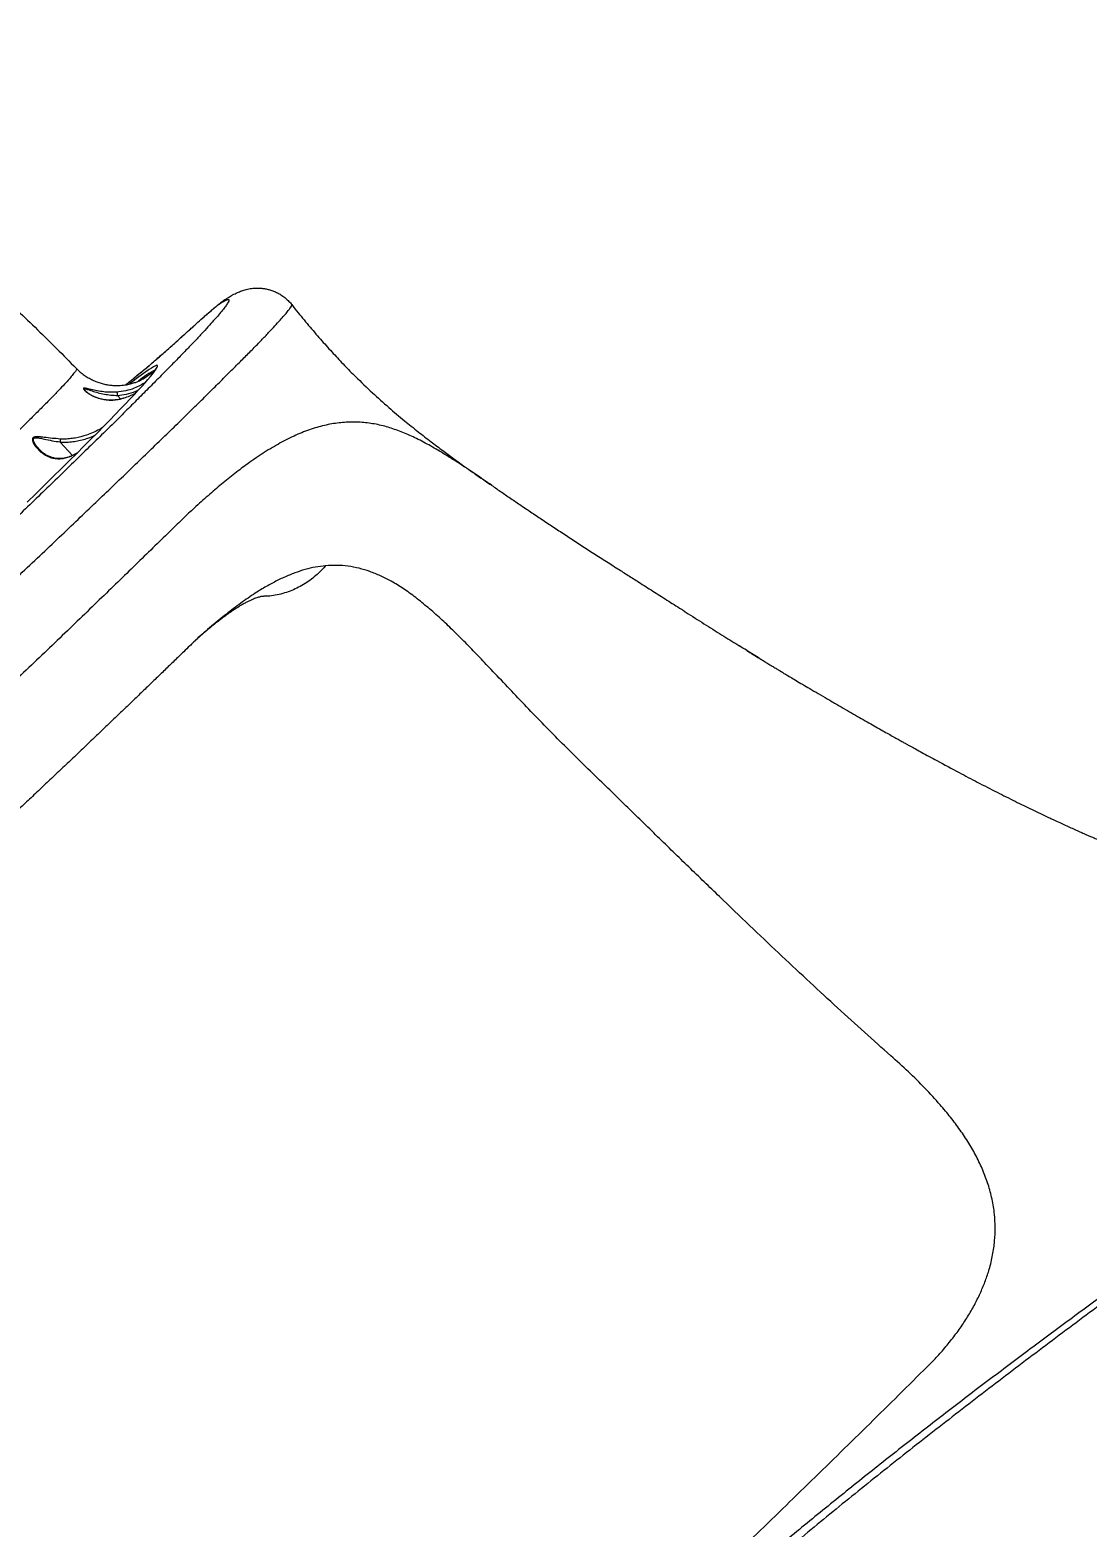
# Model space of a CAD drawing. Header units: millimetres. Extents: x -8422 to 28150, y -6982 to 5510.
# Drawn here: x 5104 to 5842, y 1010 to 2056 of the extents above; entities that cross this region are included whole.
import ezdxf

# ---------------------------------------------------------------- set-up
doc = ezdxf.new("R2010")
doc.units = ezdxf.units.MM
doc.layers.add('DIKOM_ОБЪЕКТ', color=7, linetype='Continuous')
doc.layers.add('DIKOM_РАЗМЕР_ОБЪЕКТА', color=7, linetype='Continuous')
doc.styles.add('style1', font='arial.ttf', dxfattribs={"width": 0.8})
doc.dimstyles.new('1-50', dxfattribs={"dimtxt": 300, "dimasz": 200, "dimexe": 100, "dimexo": 0, "dimgap": 100, "dimtad": 1, "dimdec": 0, "dimtxsty": 'style1', "dimcen": 0, "dimclrd": 7, "dimclre": 7, "dimadec": 1, "dimazin": 2, "dimtfac": 1, "dimtdec": 0, "dimtmove": 1, "dimatfit": 3, "dimfxl": 0, "dimlwd": 25, "dimlwe": 18, "dimarcsym": 0})

# ---------------------------------------------------------------- blocks, each defined once
blk = doc.blocks.new('*D1')
at = {"layer": 'Defpoints', "color": 0, "transparency": 16777216}
for p in [(-5348.3, 1737), (6047.5, 1360.2), (6047.5, -3315.3)]:
    blk.add_point(p, dxfattribs=at)
at = {"layer": 'DIKOM_РАЗМЕР_ОБЪЕКТА', "color": 7, "lineweight": 18, "transparency": 16777216}
for p, q in [((-5348.3, 1737), (-5348.3, -3415.3)), ((6047.5, 1360.2), (6047.5, -3415.3))]:
    blk.add_line(p, q, dxfattribs=at)
at = {"layer": 'DIKOM_РАЗМЕР_ОБЪЕКТА', "color": 7, "lineweight": 25, "transparency": 16777216}
blk.add_line((-5148.3, -3315.3), (5847.5, -3315.3), dxfattribs=at)
at = {"layer": 'DIKOM_РАЗМЕР_ОБЪЕКТА', "color": 7, "transparency": 16777216}
for points in [[(-5148.3, -3282), (-5148.3, -3348.7), (-5348.3, -3315.3)], [(5847.5, -3282), (5847.5, -3348.7), (6047.5, -3315.3)]]:
    blk.add_solid(points, dxfattribs=at)
at = {"layer": 'DIKOM_РАЗМЕР_ОБЪЕКТА', "color": 0, "transparency": 16777216, "insert": (349.6, -3062.2), "char_height": 300, "attachment_point": 5, "style": 'style1'}
blk.add_mtext('11400', dxfattribs=at)

msp = doc.modelspace()

# ---------------------------------------------------------------- linework, layer by layer
at = {"layer": 'DIKOM_ОБЪЕКТ', "color": 7, "linetype": 'Continuous', "lineweight": 15}
for p, q in [((5214.6, 1846.6), (5214.9, 1846.8)), ((5180.1, 1811.3), (5183.2, 1813.6)), ((5180.8, 1816.9), (5182.4, 1818.3)), ((5164.6, 1801.1), (5166.8, 1798.7)), ((5166.6, 1798.5), (5169.2, 1799.4)), ((5124.6, 1768.5), (5133.3, 1759.2)), ((5132.6, 1758.8), (5136.6, 1760.9)), ((5426.2, 1738), (5426, 1738.2)), ((5223.7, 1634.2), (5223.8, 1634.3))]:
    msp.add_line(p, q, dxfattribs=at)
at = {"layer": 'DIKOM_ОБЪЕКТ', "color": 7, "linetype": 'Continuous', "lineweight": 15, "flags": 128}
for points in [[(5191.3, 1819), (5192, 1820.1), (5192.4, 1820.9), (5192.6, 1821.5), (5192.5, 1821.9), (5192.2, 1822.1), (5191.6, 1822), (5190.8, 1821.6), (5189.7, 1821.1), (5188.3, 1820.2), (5186.7, 1819.2), (5186.1, 1818.8)], [(5101.6, 1726.5), (5107.9, 1732.6), (5113.9, 1738.5), (5119.8, 1744.3), (5125.5, 1749.9), (5130.9, 1755.3), (5136.2, 1760.5), (5141.2, 1765.5), (5146.1, 1770.4), (5150.7, 1775), (5155.1, 1779.5), (5159.2, 1783.7), (5163.1, 1787.8), (5166.8, 1791.6), (5170.3, 1795.2), (5173.5, 1798.6), (5176.5, 1801.8), (5179.2, 1804.7), (5181.7, 1807.4), (5183.9, 1809.9), (5185.9, 1812.2), (5187.6, 1814.2), (5189.1, 1816), (5190.3, 1817.6), (5191.3, 1819), (5191.3, 1819)]]:
    msp.add_lwpolyline(points, dxfattribs=at)
at = {"layer": 'DIKOM_ОБЪЕКТ', "color": 7, "linetype": 'Continuous', "lineweight": 15}
for centre, radius, start, end in [((5332.3, 1610.5), 254.5, 125.0816, 128.7166), ((5223.3, 1757.9), 69, 117.5897, 129.5972)]:
    msp.add_arc(centre, radius, start, end, dxfattribs=at)
for points, knots in [([(4849.2, 2056.4), (4852.1, 2054.6), (4860.1, 2049.3), (4873.3, 2040.4), (4888.7, 2029.8), (4904, 2018.9), (4919.3, 2007.9), (4934.4, 1996.7), (4949.4, 1985.3), (4964.3, 1973.7), (4979.1, 1962), (4993.8, 1950), (5008.4, 1937.9), (5022.8, 1925.7), (5037.2, 1913.2), (5051.4, 1900.6), (5065.5, 1887.9), (5079.5, 1875), (5093.3, 1861.9), (5107.1, 1848.7), (5120.7, 1835.3), (5130.3, 1825.7), (5135.4, 1820.4), (5136.1, 1819.8)], [0, 0, 0, 0, 0.028337, 0.079718, 0.131011, 0.18222, 0.233346, 0.284391, 0.33536, 0.386254, 0.437079, 0.487836, 0.538529, 0.589164, 0.639743, 0.690271, 0.740752, 0.791189, 0.841589, 0.891953, 0.942288, 0.992597, 1, 1, 1, 1]), ([(5239.7, 1868), (5239.7, 1868), (5240.3, 1868.4), (5241.8, 1869.4), (5243.9, 1870.6), (5245.8, 1871.7), (5247.5, 1872.5), (5249, 1873.2), (5250.5, 1873.8), (5252.1, 1874.4), (5253.7, 1874.9), (5255.4, 1875.3), (5257.2, 1875.7), (5259.2, 1876), (5261.3, 1876.1), (5263.6, 1876.1), (5266, 1875.9), (5268.5, 1875.5), (5271.1, 1874.8), (5273.7, 1873.9), (5276.3, 1872.8), (5278.9, 1871.3), (5281.4, 1869.5), (5283.8, 1867.4), (5285.4, 1865.7), (5286.2, 1864.7), (5286.3, 1864.5)], [0, 0, 0, 0, 0.005351, 0.113226, 0.238978, 0.319552, 0.384639, 0.439088, 0.485507, 0.526025, 0.562241, 0.595386, 0.627169, 0.657144, 0.686493, 0.715655, 0.744867, 0.774314, 0.804051, 0.834033, 0.864183, 0.894429, 0.927796, 0.96068, 0.992965, 1, 1, 1, 1]), ([(5235.8, 1864.9), (5236.8, 1865.6), (5239, 1866.9), (5240.9, 1867.9), (5242.1, 1868.2), (5242.6, 1867.9), (5242.4, 1867), (5241.6, 1865.5), (5240.2, 1863.4), (5238.1, 1860.7), (5235.3, 1857.3), (5231.9, 1853.5), (5227.9, 1849), (5223.4, 1844.1), (5218.3, 1838.7), (5212.5, 1832.6), (5206.1, 1826), (5199, 1818.8), (5191.3, 1811), (5183.2, 1802.8), (5174.6, 1794.3), (5165.6, 1785.3), (5156.1, 1775.9), (5146, 1766.1), (5135.4, 1755.7), (5124.2, 1744.8), (5112.5, 1733.5), (5100.6, 1721.9), (5088.3, 1710.2), (5075.8, 1698.2), (5063, 1685.9), (5049.8, 1673.3), (5036.1, 1660.3), (5022, 1646.9), (5007.6, 1633.4), (4992.4, 1619), (4976.4, 1604), (4959.5, 1588.2), (4942.4, 1572.2), (4925, 1555.9), (4907.3, 1539.5), (4890.5, 1523.9), (4874.6, 1509.2), (4859.6, 1495.4), (4844.7, 1481.6), (4829.7, 1467.8), (4814.6, 1454), (4799.5, 1440.2), (4784.5, 1426.5), (4769.9, 1413.2), (4755.6, 1400.2), (4741.6, 1387.6), (4727.9, 1375.2), (4714.4, 1363), (4701, 1351), (4687.8, 1339.2), (4674.9, 1327.7), (4662.6, 1316.8), (4650.7, 1306.3), (4639.4, 1296.3), (4628.4, 1286.7), (4617.8, 1277.4), (4607.6, 1268.5), (4597.8, 1260), (4588.5, 1252.1), (4579.8, 1244.7), (4571.8, 1237.8), (4564.3, 1231.6), (4557.4, 1225.9), (4551, 1220.7), (4545.1, 1215.9), (4539.8, 1211.8), (4535.2, 1208.2), (4531.1, 1205.2), (4527.8, 1202.9), (4525.1, 1201.1), (4523, 1199.9), (4521.5, 1199.3), (4520.7, 1199.3), (4520.5, 1199.9), (4521, 1201.1), (4521.9, 1202.7), (4523.2, 1204.4), (4524.1, 1205.6), (4524.5, 1206.2)], [0, 0, 0, 0, 0.014465, 0.028965, 0.040896, 0.052838, 0.06478, 0.076711, 0.088989, 0.101279, 0.113569, 0.125847, 0.137779, 0.149722, 0.161665, 0.173598, 0.185878, 0.198169, 0.210461, 0.222741, 0.234655, 0.246579, 0.258503, 0.270416, 0.282674, 0.294944, 0.307213, 0.319472, 0.331406, 0.34335, 0.355294, 0.367228, 0.379509, 0.391801, 0.404093, 0.416374, 0.43016, 0.443953, 0.457739, 0.471823, 0.485915, 0.499998, 0.511916, 0.523844, 0.535771, 0.547689, 0.559953, 0.572228, 0.584503, 0.596767, 0.608684, 0.620612, 0.63254, 0.644457, 0.65672, 0.668993, 0.681267, 0.69353, 0.705463, 0.717406, 0.729349, 0.741282, 0.753561, 0.765852, 0.778142, 0.790422, 0.802353, 0.814295, 0.826236, 0.838167, 0.850446, 0.862736, 0.875027, 0.887306, 0.899222, 0.911149, 0.923075, 0.934991, 0.947253, 0.959525, 0.971798, 0.98406, 0.992027, 1, 1, 1, 1]), ([(4520.8, 1155.4), (4520.8, 1155.4), (4520.8, 1155.2), (4521.5, 1155.3), (4522.8, 1156), (4525, 1157.3), (4527.8, 1159.3), (4531.3, 1161.9), (4535.4, 1165.1), (4540.1, 1168.9), (4545.4, 1173.2), (4551.5, 1178.2), (4558.2, 1183.8), (4565.6, 1190.1), (4573.6, 1197), (4582.1, 1204.4), (4591.1, 1212.2), (4600.6, 1220.5), (4610.6, 1229.3), (4621.3, 1238.7), (4632.5, 1248.6), (4644.3, 1259.1), (4656.6, 1270.1), (4669.2, 1281.4), (4682.2, 1293), (4695.3, 1304.9), (4708.9, 1317.1), (4722.8, 1329.8), (4737.3, 1342.9), (4752.2, 1356.4), (4767.4, 1370.2), (4782.6, 1384.2), (4798, 1398.2), (4813.4, 1412.3), (4828.9, 1426.5), (4844.7, 1441.1), (4860.8, 1455.9), (4877.1, 1470.9), (4893.4, 1486), (4910.5, 1501.8), (4928.2, 1518.2), (4946.5, 1535.3), (4964.9, 1552.3), (4983.3, 1569.5), (5001.6, 1586.5), (5018.7, 1602.6), (5034.7, 1617.6), (5049.6, 1631.6), (5064.2, 1645.3), (5078.6, 1659), (5092.9, 1672.5), (5107, 1685.8), (5120.7, 1698.8), (5133.9, 1711.4), (5146.5, 1723.4), (5158.6, 1735), (5170.3, 1746.2), (5181.6, 1757.1), (5192.5, 1767.7), (5203, 1777.8), (5212.9, 1787.5), (5222.2, 1796.6), (5230.8, 1805.2), (5238.8, 1813.1), (5246.2, 1820.5), (5253.1, 1827.4), (5259.5, 1833.8), (5265.2, 1839.7), (5270.3, 1845), (5274.6, 1849.7), (5278.3, 1853.7), (5281.2, 1857), (5283.5, 1859.8), (5285.2, 1862), (5286.2, 1863.5), (5286.5, 1864.3), (5286.3, 1864.4), (5286.2, 1864.4)], [0, 0, 0, 0, 0.001026, 0.014265, 0.027883, 0.041515, 0.055146, 0.068765, 0.082025, 0.095295, 0.108566, 0.121825, 0.135471, 0.149129, 0.162788, 0.176434, 0.189694, 0.202966, 0.216238, 0.229498, 0.243144, 0.256803, 0.270461, 0.284108, 0.297351, 0.310606, 0.32386, 0.337103, 0.35073, 0.36437, 0.378009, 0.391636, 0.40488, 0.418136, 0.431392, 0.444636, 0.458265, 0.471907, 0.485548, 0.499177, 0.514498, 0.529828, 0.545148, 0.5608, 0.576461, 0.592112, 0.605374, 0.618647, 0.63192, 0.645182, 0.658829, 0.672489, 0.686148, 0.699796, 0.713035, 0.726285, 0.739535, 0.752774, 0.766397, 0.780031, 0.793666, 0.807288, 0.820549, 0.833821, 0.847093, 0.860354, 0.874002, 0.887662, 0.901323, 0.914971, 0.928227, 0.941495, 0.954762, 0.968018, 0.981661, 0.995317, 1, 1, 1, 1]), ([(5214.6, 1846.6), (5216.3, 1848.1), (5219.8, 1851.2), (5224.3, 1855.3), (5228.4, 1858.8), (5231.7, 1861.7), (5233.8, 1863.4), (5235.1, 1864.4), (5235.5, 1864.7), (5235.8, 1864.9)], [0, 0, 0, 0, 0.16162, 0.327989, 0.489581, 0.65578, 0.825092, 0.912546, 1, 1, 1, 1]), ([(5214.9, 1846.8), (5215.3, 1847.2), (5216.6, 1848.4), (5218.7, 1850.3), (5221.1, 1852.5), (5223.5, 1854.6), (5225.8, 1856.6), (5227.9, 1858.5), (5229.9, 1860.2), (5231.8, 1861.8), (5233.6, 1863.3), (5235.3, 1864.7), (5237, 1866), (5238.3, 1867), (5238.8, 1867.4), (5239, 1867.5)], [0, 0, 0, 0, 0.039286, 0.115605, 0.194893, 0.275048, 0.356039, 0.437841, 0.520562, 0.604859, 0.690341, 0.781684, 0.888813, 0.964503, 1, 1, 1, 1]), ([(5235.8, 1864.9), (5235.9, 1865.1), (5237.2, 1866.2), (5238.5, 1867.3), (5239.7, 1868), (5239.7, 1868)], [0, 0, 0, 0, 0.147298, 0.997541, 1, 1, 1, 1]), ([(5286.3, 1864.5), (5287.8, 1862.6), (5292, 1857.3), (5299, 1848.9), (5307.2, 1839.3), (5315.2, 1830.5), (5323, 1822.1), (5332.1, 1812.9), (5342.4, 1803.1), (5353.8, 1792.8), (5364.5, 1783.8), (5374.4, 1775.8), (5383.3, 1768.9), (5391.5, 1762.7), (5398.9, 1757.3), (5405.3, 1752.6), (5410.8, 1748.7), (5416.7, 1744.6), (5421.7, 1741.1), (5425.2, 1738.7), (5426.2, 1738)], [0, 0, 0, 0, 0.036941, 0.104732, 0.169114, 0.230568, 0.289482, 0.346156, 0.431166, 0.511599, 0.587512, 0.65288, 0.713637, 0.769106, 0.818734, 0.862089, 0.89884, 0.928743, 0.980536, 1, 1, 1, 1]), ([(5180.8, 1816.9), (5181.5, 1817.5), (5182.8, 1818.6), (5185.3, 1820.6), (5188.1, 1823), (5191.3, 1825.8), (5194.7, 1828.8), (5198.4, 1832.1), (5202.5, 1835.6), (5206.5, 1839.3), (5210.6, 1842.9), (5213.3, 1845.4), (5214.6, 1846.6)], [0, 0, 0, 0, 0.101095, 0.202191, 0.306221, 0.410251, 0.511348, 0.612445, 0.716486, 0.820527, 0.91002, 1, 1, 1, 1]), ([(5182.4, 1818.3), (5182.5, 1818.4), (5182.8, 1818.7), (5183.7, 1819.4), (5185.1, 1820.5), (5186.7, 1821.9), (5188.5, 1823.4), (5190.6, 1825.2), (5192.8, 1827.2), (5195.3, 1829.3), (5197.9, 1831.6), (5200.7, 1834.1), (5203.6, 1836.7), (5206.7, 1839.5), (5209.9, 1842.4), (5212.7, 1844.8), (5214.4, 1846.4), (5214.9, 1846.8)], [0, 0, 0, 0, 0.01295, 0.076681, 0.144225, 0.214554, 0.286797, 0.36028, 0.434504, 0.509103, 0.583643, 0.658277, 0.733765, 0.809959, 0.886715, 0.963885, 1, 1, 1, 1]), ([(5191, 1818.7), (5191.1, 1818.8), (5191.4, 1819.3), (5191.7, 1819.8), (5191.9, 1820.2), (5192, 1820.4), (5192, 1820.4), (5192, 1820.4)], [0, 0, 0, 0, 0.154256, 0.46234, 0.739169, 0.971763, 1, 1, 1, 1]), ([(5136, 1819.7), (5136.1, 1819.6), (5136.2, 1819.3), (5135.4, 1818), (5133.7, 1815.8), (5131.2, 1812.8), (5127.8, 1809), (5123.5, 1804.5), (5118.3, 1799.1), (5112.2, 1792.9), (5105.4, 1786.1), (5097.8, 1778.6), (5089.5, 1770.4), (5080.4, 1761.6), (5070.5, 1752.1), (5059.8, 1741.8), (5049.3, 1731.9), (5039.2, 1722.4), (5032.8, 1716.4), (5029.6, 1713.4)], [0, 0, 0, 0, 0.047224, 0.109127, 0.170979, 0.231189, 0.291446, 0.351656, 0.413606, 0.475607, 0.537558, 0.597918, 0.658325, 0.718685, 0.780787, 0.842938, 0.90504, 0.952475, 1, 1, 1, 1]), ([(5136.1, 1819.8), (5136.3, 1819.6), (5137.3, 1818.5), (5139.3, 1816.8), (5142.1, 1814.7), (5145, 1813), (5147.9, 1811.5), (5150.9, 1810.2), (5154, 1809.3), (5157, 1808.6), (5159.9, 1808.2), (5162.7, 1808), (5165.3, 1807.9), (5167.7, 1808.1), (5169.9, 1808.4), (5171.9, 1808.7), (5173.7, 1809.1), (5175.2, 1809.6), (5176.6, 1810), (5177.8, 1810.4), (5178.9, 1810.9), (5179.7, 1811.2), (5180.1, 1811.4), (5180.3, 1811.5)], [0, 0, 0, 0, 0.013984, 0.069908, 0.125023, 0.179355, 0.232914, 0.285678, 0.337594, 0.388559, 0.438426, 0.487021, 0.534196, 0.579935, 0.624422, 0.668085, 0.711554, 0.755508, 0.800629, 0.847826, 0.898051, 0.952307, 1, 1, 1, 1]), ([(5184.1, 1810.1), (5182.9, 1809.4), (5180.4, 1807.9), (5175.9, 1805.8), (5170.4, 1804.1), (5166.2, 1803.6), (5164.1, 1803.4)], [0, 0, 0, 0, 0.188619, 0.413279, 0.703426, 1, 1, 1, 1]), ([(5170.4, 1808.5), (5171.1, 1809.1), (5173.2, 1810.8), (5176.6, 1813.6), (5179.8, 1816.2), (5181.7, 1817.7), (5182.4, 1818.3)], [0, 0, 0, 0, 0.170326, 0.491121, 0.813488, 1, 1, 1, 1]), ([(5170.5, 1808.5), (5171.9, 1809.6), (5175.6, 1812.7), (5178.8, 1815.3), (5180.8, 1816.9)], [0, 0, 0, 0, 0.37626, 1, 1, 1, 1]), ([(5180.2, 1811.6), (5181.3, 1812.1), (5184.2, 1813.5), (5186.8, 1815.5), (5188.5, 1816.8)], [0, 0, 0, 0, 0.340241, 1, 1, 1, 1]), ([(5183.2, 1813.6), (5183.2, 1813.5), (5182.6, 1813), (5182, 1812.6), (5181.4, 1812.2)], [0, 0, 0, 0, 0.071361, 1, 1, 1, 1]), ([(5183.2, 1813.6), (5183.2, 1813.6), (5183.3, 1813.6), (5183.4, 1813.6), (5183.6, 1813.4), (5183.6, 1813.4)], [0, 0, 0, 0, 0.126802, 0.75618, 1, 1, 1, 1]), ([(5183.3, 1813.6), (5183.3, 1813.6), (5183.5, 1813.8), (5183.8, 1813.8), (5184, 1813.8), (5184.1, 1813.8), (5184.2, 1813.8)], [0, 0, 0, 0, 0.223177, 0.571526, 0.885643, 1, 1, 1, 1]), ([(5188.5, 1816.8), (5189, 1817), (5189.7, 1817.3), (5189.9, 1817.2), (5189.9, 1817.1)], [0, 0, 0, 0, 0.731617, 1, 1, 1, 1]), ([(5188.7, 1816.9), (5188.7, 1816.9), (5189.1, 1817.1), (5189.5, 1817.3), (5190, 1817.3), (5190.1, 1817.4)], [0, 0, 0, 0, 0.021077, 0.693529, 1, 1, 1, 1]), ([(5164.1, 1803.4), (5162.6, 1803.3), (5159.5, 1803.2), (5154.9, 1803.5), (5150.4, 1804.2), (5146.6, 1805), (5143.9, 1805.7), (5142.3, 1806.1), (5141.3, 1806.3), (5140.7, 1806.1), (5141, 1805.4), (5141.7, 1804.6), (5143, 1803.4), (5145.5, 1801.7), (5149.1, 1799.8), (5153.3, 1798.5), (5157.5, 1797.8), (5161.5, 1797.8), (5164.4, 1798.1), (5166.1, 1798.4), (5166.6, 1798.5)], [0, 0, 0, 0, 0.070406, 0.142705, 0.219562, 0.297966, 0.355593, 0.384867, 0.414967, 0.449122, 0.488681, 0.517263, 0.546521, 0.624021, 0.703698, 0.782813, 0.864005, 0.920467, 0.978413, 1, 1, 1, 1]), ([(5142.1, 1804.4), (5142, 1804.6), (5141.7, 1805), (5141.5, 1805.3), (5141.5, 1805.6), (5141.7, 1805.7), (5142.2, 1805.7), (5142.9, 1805.5), (5144.5, 1805), (5147.2, 1804.1), (5151, 1802.9), (5155.4, 1801.9), (5160, 1801.3), (5163, 1801.1), (5164.6, 1801.1), (5164.6, 1801.1)], [0, 0, 0, 0, 0.028149, 0.083875, 0.10092, 0.151086, 0.163008, 0.219391, 0.27616, 0.39087, 0.549209, 0.707624, 0.853844, 0.99988, 1, 1, 1, 1]), ([(5142.1, 1804.4), (5142.1, 1804.4), (5142.2, 1804.4), (5142.5, 1804.1), (5143, 1803.6), (5143.9, 1802.9), (5145.2, 1802), (5146.9, 1801), (5149.1, 1800), (5151.6, 1799.1), (5154.3, 1798.4), (5156.9, 1798), (5159.4, 1797.9), (5161.9, 1798), (5164.3, 1798.2), (5165.9, 1798.6), (5166.6, 1798.7)], [0, 0, 0, 0, 0.001753, 0.027143, 0.078157, 0.134919, 0.201111, 0.279537, 0.375855, 0.484936, 0.588168, 0.686878, 0.76527, 0.848907, 0.932493, 1, 1, 1, 1]), ([(5164.1, 1803.4), (5164.1, 1803.4), (5164.2, 1803.3), (5164.3, 1803.2), (5164.4, 1802.6), (5164.5, 1801.9), (5164.5, 1801.4), (5164.6, 1801.1)], [0, 0, 0, 0, 0.042891, 0.267991, 0.512001, 0.756001, 1, 1, 1, 1]), ([(5164.6, 1801.1), (5166.7, 1801.3), (5171.1, 1801.9), (5176, 1803.3), (5178.6, 1804.5), (5179.2, 1804.8)], [0, 0, 0, 0, 0.430213, 0.870111, 1, 1, 1, 1]), ([(5164.6, 1801.1), (5164.6, 1801.1), (5164.6, 1801.1), (5164.6, 1801.1), (5164.6, 1801.1)], [0, 0, 0, 0, 0.407375, 1, 1, 1, 1]), ([(5166.6, 1798.6), (5167.4, 1798.8), (5168.3, 1799), (5169.1, 1799.3), (5169.3, 1799.3)], [0, 0, 0, 0, 0.86866, 1, 1, 1, 1]), ([(5169.2, 1799.4), (5170.6, 1799.8), (5173.4, 1800.6), (5176, 1802), (5177.4, 1802.7)], [0, 0, 0, 0, 0.487974, 1, 1, 1, 1]), ([(5166.6, 1798.5), (5166.6, 1798.6), (5166.6, 1798.6), (5166.6, 1798.6), (5166.6, 1798.6)], [0, 0, 0, 0, 0.389904, 1, 1, 1, 1]), ([(5154.1, 1778.6), (5153.4, 1778.1), (5151.4, 1776.8), (5147.6, 1775.1), (5142.1, 1772.9), (5136.5, 1771.4), (5131.1, 1770.7), (5127.6, 1770.5), (5125.4, 1770.6), (5124.6, 1770.6)], [0, 0, 0, 0, 0.079838, 0.23794, 0.396022, 0.655858, 0.78923, 0.922574, 1, 1, 1, 1]), ([(5426, 1738.2), (5424.1, 1739.5), (5418.1, 1743.6), (5409, 1749.8), (5398.3, 1756.7), (5388.2, 1763), (5378.3, 1768.6), (5368.6, 1773.3), (5359.3, 1777.1), (5349.9, 1780), (5340.3, 1781.9), (5330.5, 1782.6), (5320.6, 1782.2), (5310.4, 1780.6), (5300, 1777.7), (5289.3, 1773.5), (5278.4, 1768), (5267.2, 1761.4), (5256.5, 1754.1), (5246.6, 1746.6), (5237.3, 1739.2), (5227.9, 1731.1), (5218.9, 1723), (5210.4, 1715), (5205.1, 1709.8), (5202.4, 1707.2)], [0, 0, 0, 0, 0.021425, 0.065621, 0.109827, 0.15398, 0.199747, 0.245563, 0.291383, 0.337156, 0.385876, 0.434623, 0.483339, 0.533179, 0.583052, 0.63289, 0.682977, 0.733102, 0.78319, 0.821769, 0.860382, 0.898996, 0.937577, 0.968773, 1, 1, 1, 1]), ([(5124.6, 1770.6), (5122.7, 1770.8), (5118.9, 1771), (5114, 1771.7), (5110.5, 1772.1), (5108.3, 1772.2), (5106.9, 1772.1), (5105.8, 1771.7), (5105.2, 1770.9), (5105.3, 1769.6), (5105.9, 1767.8), (5107.4, 1765.4), (5109.8, 1762.7), (5112.7, 1760.2), (5116, 1758.4), (5119.5, 1757.2), (5122.7, 1756.8), (5125.9, 1756.9), (5129.2, 1757.5), (5131.4, 1758.4), (5132.6, 1758.8)], [0, 0, 0, 0, 0.086353, 0.174675, 0.233617, 0.263514, 0.294117, 0.321204, 0.348562, 0.382667, 0.415427, 0.484429, 0.555014, 0.633367, 0.713307, 0.776075, 0.840406, 0.890539, 0.942131, 1, 1, 1, 1]), ([(5109.8, 1763.7), (5109.4, 1764.2), (5108.1, 1765.5), (5106.8, 1767.4), (5106, 1769.3), (5105.8, 1770.5), (5106.1, 1771), (5106.6, 1771.4), (5107.3, 1771.6), (5108.7, 1771.5), (5110.8, 1771.2), (5114.2, 1770.4), (5119, 1769.4), (5122.7, 1768.8), (5124.6, 1768.6), (5124.6, 1768.6)], [0, 0, 0, 0, 0.069456, 0.206139, 0.267965, 0.329769, 0.370243, 0.377684, 0.425594, 0.482021, 0.53883, 0.653542, 0.826691, 0.999825, 1, 1, 1, 1]), ([(5124.6, 1768.5), (5125.5, 1768.5), (5127.7, 1768.4), (5131.4, 1768.5), (5135.6, 1769.1), (5139.9, 1769.9), (5144.4, 1771.2), (5147.3, 1772.5), (5148.9, 1773.2)], [0, 0, 0, 0, 0.101029, 0.27055, 0.440095, 0.614359, 0.788634, 1, 1, 1, 1]), ([(5124.6, 1770.6), (5124.6, 1770.6), (5124.6, 1770.5), (5124.6, 1770.1), (5124.6, 1769.4), (5124.6, 1768.8), (5124.6, 1768.6)], [0, 0, 0, 0, 0.05623, 0.36854, 0.684273, 1, 1, 1, 1]), ([(5124.6, 1768.6), (5124.6, 1768.6), (5124.6, 1768.6), (5124.6, 1768.5), (5124.6, 1768.5), (5124.6, 1768.5)], [0, 0, 0, 0, 0.302382, 0.708517, 1, 1, 1, 1]), ([(5109.8, 1763.7), (5109.9, 1763.6), (5110.6, 1762.8), (5112, 1761.5), (5114.1, 1760), (5116.3, 1758.7), (5118.7, 1757.9), (5120.9, 1757.3), (5123.1, 1757.1), (5125.2, 1757.1), (5127.4, 1757.3), (5129.5, 1757.8), (5131.3, 1758.4), (5132.3, 1758.8), (5132.7, 1759)], [0, 0, 0, 0, 0.022745, 0.140412, 0.255147, 0.364972, 0.469661, 0.569524, 0.652344, 0.730668, 0.813595, 0.892772, 0.96013, 1, 1, 1, 1]), ([(5132.6, 1758.8), (5132.6, 1758.9), (5132.6, 1758.9), (5132.7, 1758.9), (5132.7, 1758.9)], [0, 0, 0, 0, 0.223084, 1, 1, 1, 1]), ([(5132.7, 1759), (5132.9, 1759.1), (5134.2, 1759.6), (5135.5, 1760.2), (5136.4, 1760.7)], [0, 0, 0, 0, 0.215558, 1, 1, 1, 1]), ([(5426, 1738.2), (5428.3, 1736.6), (5433, 1733.3), (5440.1, 1728.5), (5447.4, 1723.5), (5454.9, 1718.5), (5462.8, 1713.2), (5470.8, 1707.9), (5479.1, 1702.5), (5487.5, 1697), (5496.1, 1691.4), (5505, 1685.7), (5513.3, 1680.4), (5521.3, 1675.3), (5529.4, 1670.1), (5538.4, 1664.4), (5548.3, 1658.1), (5555.6, 1653.4), (5559.6, 1650.9), (5560.3, 1650.5)], [0, 0, 0, 0, 0.060504, 0.12273, 0.181949, 0.244274, 0.306661, 0.369171, 0.431863, 0.494795, 0.558029, 0.621623, 0.685638, 0.736042, 0.787197, 0.853784, 0.92061, 0.987606, 1, 1, 1, 1]), ([(5202.4, 1707.2), (5198.6, 1703.5), (5190.9, 1696), (5178.9, 1684.3), (5166.5, 1672.2), (5153.6, 1659.7), (5140.1, 1646.7), (5126.2, 1633.3), (5111.9, 1619.6), (5097.4, 1605.8), (5082.7, 1591.9), (5068, 1577.9), (5053, 1563.7), (5037.7, 1549.2), (5022.1, 1534.5), (5006.1, 1519.5), (4990, 1504.5), (4973.9, 1489.5), (4958, 1474.7), (4942.1, 1460), (4926.2, 1445.3), (4910.2, 1430.5), (4894.1, 1415.7), (4877.9, 1400.8), (4861.7, 1386.1), (4845.9, 1371.7), (4830.4, 1357.6), (4815.3, 1343.9), (4800.3, 1330.4), (4785.4, 1317), (4770.7, 1303.8), (4756.1, 1290.7), (4741.8, 1278), (4727.1, 1265), (4712.2, 1251.8), (4697, 1238.4), (4687.3, 1230), (4682.5, 1225.7)], [0, 0, 0, 0, 0.027716, 0.055456, 0.083195, 0.110911, 0.139432, 0.167979, 0.196526, 0.225047, 0.252759, 0.280495, 0.308231, 0.335942, 0.364457, 0.392998, 0.421539, 0.450054, 0.477791, 0.505552, 0.533314, 0.561051, 0.589595, 0.618166, 0.646737, 0.675281, 0.70299, 0.730722, 0.758455, 0.786163, 0.814675, 0.843213, 0.871751, 0.900263, 0.933502, 0.966761, 1, 1, 1, 1]), ([(5310, 1682.1), (5307.6, 1681.8), (5302.9, 1681.2), (5295.7, 1679.5), (5288.4, 1677.1), (5280.9, 1674), (5273.4, 1670.3), (5265, 1665.6), (5255.8, 1659.6), (5245.8, 1652.4), (5235.5, 1644.2), (5226.4, 1636.6), (5220.7, 1631.4), (5218.6, 1629.4)], [0, 0, 0, 0, 0.082685, 0.16542, 0.248107, 0.332539, 0.417019, 0.501455, 0.608953, 0.716538, 0.82405, 0.934289, 1, 1, 1, 1]), ([(5310, 1682.1), (5309.8, 1682), (5308.6, 1680.5), (5306, 1677.8), (5302.1, 1674.2), (5297.9, 1671), (5293.5, 1668.2), (5288.8, 1665.8), (5283.9, 1663.8), (5278.8, 1662.2), (5273.6, 1661.2), (5269.8, 1660.7), (5267.6, 1660.7), (5267.3, 1660.7)], [0, 0, 0, 0, 0.011436, 0.115201, 0.218964, 0.325521, 0.432081, 0.539645, 0.647206, 0.757897, 0.868583, 0.976148, 1, 1, 1, 1]), ([(5499.9, 1533.6), (5495.4, 1538), (5486.4, 1546.7), (5473.5, 1559.6), (5460.9, 1572.4), (5448.7, 1585.1), (5436.9, 1597.6), (5426.2, 1608.9), (5416.4, 1619.2), (5407.5, 1628.4), (5398.8, 1637.1), (5390.2, 1645.3), (5381.5, 1652.9), (5372.9, 1659.9), (5364.4, 1666.1), (5356.2, 1671.1), (5348.4, 1675.1), (5340.9, 1678.1), (5333.3, 1680.4), (5325.7, 1681.9), (5317.9, 1682.5), (5312.6, 1682.2), (5310, 1682.1)], [0, 0, 0, 0, 0.056585, 0.113206, 0.169793, 0.227654, 0.285552, 0.343414, 0.391674, 0.439978, 0.488278, 0.536533, 0.586399, 0.636329, 0.686249, 0.736101, 0.779549, 0.823022, 0.866467, 0.910968, 0.9555, 1, 1, 1, 1]), ([(5267.3, 1660.7), (5267, 1660.7), (5266.4, 1660.7), (5265.9, 1660.6), (5265.5, 1660.6), (5264.8, 1660.5), (5263.8, 1660.2), (5262.6, 1659.9), (5261.2, 1659.4), (5259.7, 1658.8), (5257.9, 1658.1), (5256, 1657.1), (5253.7, 1656), (5251.3, 1654.6), (5248.6, 1652.9), (5245.6, 1651), (5242.5, 1648.9), (5239.2, 1646.5), (5235.8, 1643.9), (5232.3, 1641.2), (5228.6, 1638.2), (5224.7, 1634.9), (5221.5, 1632.1), (5219.6, 1630.4), (5219.2, 1630)], [0, 0, 0, 0, 0.037947, 0.07229, 0.106112, 0.162039, 0.213506, 0.262201, 0.313797, 0.356176, 0.40105, 0.446458, 0.492533, 0.539356, 0.586976, 0.635408, 0.684643, 0.734644, 0.785352, 0.830941, 0.879361, 0.930812, 0.983565, 1, 1, 1, 1]), ([(5560.2, 1650.4), (5561.2, 1649.8), (5566.4, 1646.5), (5575.7, 1640.6), (5587.6, 1633), (5595.4, 1628.2), (5599.1, 1625.9)], [0, 0, 0, 0, 0.076012, 0.396619, 0.714076, 1, 1, 1, 1]), ([(5223.7, 1634.2), (5223.2, 1633.8), (5221.2, 1632), (5218.4, 1629.2), (5216, 1626.9), (5215.1, 1626)], [0, 0, 0, 0, 0.17387, 0.700906, 1, 1, 1, 1]), ([(5215.1, 1626.1), (5213.7, 1624.7), (5210.2, 1621.3), (5204.3, 1615.6), (5197.7, 1609.2), (5190.9, 1602.6), (5183.9, 1595.9), (5176.8, 1589), (5169.6, 1582.1), (5162.2, 1575), (5154.7, 1567.9), (5147.1, 1560.6), (5139.4, 1553.3), (5131.6, 1545.8), (5123.6, 1538.3), (5115.5, 1530.6), (5107.4, 1522.9), (5099.1, 1515.1), (5090.8, 1507.3), (5082.5, 1499.5), (5074.1, 1491.6), (5065.7, 1483.7), (5057.2, 1475.7), (5048.6, 1467.6), (5039.9, 1459.5), (5031.2, 1451.4), (5022.5, 1443.3), (5013.8, 1435.2), (5005, 1427), (4996.2, 1418.9), (4987.5, 1410.8), (4978.7, 1402.7), (4969.9, 1394.6), (4961.2, 1386.5), (4952.4, 1378.4), (4943.7, 1370.4), (4935, 1362.4), (4926.3, 1354.5), (4917.7, 1346.6), (4909.1, 1338.7), (4900.5, 1330.9), (4892, 1323.1), (4883.6, 1315.4), (4875.2, 1307.8), (4866.9, 1300.3), (4858.8, 1292.9), (4850.7, 1285.6), (4842.7, 1278.4), (4834.8, 1271.3), (4827, 1264.3), (4819.2, 1257.3), (4811.6, 1250.5), (4804.1, 1243.8), (4796.8, 1237.3), (4789.5, 1230.8), (4782.4, 1224.5), (4775.4, 1218.2), (4768.8, 1212.4), (4764.6, 1208.7), (4762.7, 1207)], [0, 0, 0, 0, 0.011719, 0.029537, 0.047244, 0.064798, 0.082514, 0.100211, 0.117907, 0.135617, 0.153372, 0.170925, 0.188578, 0.206307, 0.224086, 0.241889, 0.259685, 0.277443, 0.295135, 0.312735, 0.330227, 0.347812, 0.365495, 0.383173, 0.400862, 0.418581, 0.436229, 0.453901, 0.471621, 0.489306, 0.506877, 0.524424, 0.542111, 0.559763, 0.577395, 0.595018, 0.612647, 0.63029, 0.64796, 0.665671, 0.683435, 0.701179, 0.718904, 0.73657, 0.754196, 0.771801, 0.789404, 0.807019, 0.824662, 0.842353, 0.86011, 0.877953, 0.895545, 0.913199, 0.930944, 0.948754, 0.966602, 0.984463, 1, 1, 1, 1]), ([(5613.2, 1617.1), (5611.7, 1618.1), (5607, 1621), (5602.2, 1624), (5599, 1626)], [0, 0, 0, 0, 0.330136, 1, 1, 1, 1]), ([(5604.1, 1622.8), (5604.5, 1622.5), (5605.9, 1621.7), (5608.2, 1620.2), (5611, 1618.5), (5613.7, 1616.9), (5616.2, 1615.3), (5618.9, 1613.7), (5621.6, 1612), (5624.2, 1610.5), (5626.3, 1609.2), (5627.8, 1608.3), (5629, 1607.6), (5629.4, 1607.3), (5629.5, 1607.2), (5629.5, 1607.3), (5629.5, 1607.3)], [0, 0, 0, 0, 0.046675, 0.14207, 0.248531, 0.345141, 0.430956, 0.527827, 0.635367, 0.731047, 0.813801, 0.873407, 0.903617, 0.940852, 0.988774, 1, 1, 1, 1]), ([(5627.4, 1608.5), (5628, 1608.2), (5629, 1607.5), (5631.3, 1606.1), (5634.6, 1604.2), (5638.6, 1601.8), (5643.2, 1599.1), (5648.3, 1596.1), (5654.1, 1592.7), (5660.4, 1589), (5668.7, 1584.1), (5678.4, 1578.5), (5689.1, 1572.4), (5697.1, 1567.8), (5702.9, 1564.6), (5706.4, 1562.6), (5709.6, 1560.9), (5712.2, 1559.4), (5714.4, 1558.1), (5716.4, 1557), (5718.9, 1555.7), (5722.2, 1553.9), (5726.5, 1551.5), (5731.5, 1548.8), (5740.2, 1544), (5751.5, 1538), (5765.5, 1530.6), (5778.6, 1523.9), (5791.3, 1517.5), (5803.3, 1511.7), (5812.1, 1507.5), (5818.1, 1504.6), (5821.7, 1503), (5825.5, 1501.2), (5829.4, 1499.5), (5833.1, 1497.8), (5836.3, 1496.3), (5839.1, 1495.1), (5841.4, 1494.1), (5843.6, 1493.1), (5846.1, 1492.1), (5848.9, 1490.9), (5851.9, 1489.6), (5855.4, 1488.2), (5859.3, 1486.5), (5863.6, 1484.8), (5867.9, 1483), (5872, 1481.4), (5875.4, 1480.1), (5878.2, 1479.1), (5880.4, 1478.2), (5882.4, 1477.5), (5884.4, 1476.8), (5886.4, 1476), (5888.8, 1475.2), (5891.8, 1474.1), (5894.9, 1473), (5897.8, 1472), (5900.4, 1471.2), (5902.7, 1470.4), (5904.8, 1469.7), (5906.6, 1469.2), (5908.2, 1468.7), (5909.6, 1468.2), (5911.2, 1467.8), (5913, 1467.3), (5914.7, 1466.8), (5916.1, 1466.4), (5917.5, 1466.1), (5919.1, 1465.7), (5920.9, 1465.3), (5922.5, 1465), (5923.6, 1464.7), (5924.4, 1464.5), (5925.1, 1464.4), (5925.9, 1464.2), (5927.1, 1464), (5928.8, 1463.6), (5931.2, 1463.2), (5934.2, 1462.7), (5937.7, 1462.1), (5941.7, 1461.4), (5945.1, 1460.9), (5947.2, 1460.6), (5947.8, 1460.5)], [0, 0, 0, 0, 0.005956, 0.011613, 0.020105, 0.029581, 0.040331, 0.052357, 0.066322, 0.081683, 0.098161, 0.126413, 0.152645, 0.176862, 0.186624, 0.195773, 0.203729, 0.210465, 0.215981, 0.220455, 0.225674, 0.234825, 0.246259, 0.259653, 0.27405, 0.315474, 0.349988, 0.388558, 0.424101, 0.458139, 0.492085, 0.502095, 0.512852, 0.52464, 0.536991, 0.548446, 0.558887, 0.567701, 0.574212, 0.581116, 0.589025, 0.597938, 0.607839, 0.61851, 0.632239, 0.64697, 0.662044, 0.676082, 0.689221, 0.697438, 0.705295, 0.712538, 0.719139, 0.726159, 0.734397, 0.74628, 0.758309, 0.769319, 0.779315, 0.788514, 0.797318, 0.805748, 0.812244, 0.81875, 0.826532, 0.836064, 0.845361, 0.852683, 0.858186, 0.866612, 0.876321, 0.886405, 0.890656, 0.894568, 0.898143, 0.901623, 0.906139, 0.914582, 0.925404, 0.938604, 0.954176, 0.972117, 0.992419, 1, 1, 1, 1]), ([(5704.6, 1339.6), (5698.5, 1345.1), (5686.3, 1355.9), (5667.5, 1373.1), (5648.3, 1390.8), (5628.7, 1409.2), (5608.5, 1428.3), (5587.7, 1448.2), (5566.3, 1468.9), (5544.6, 1490), (5522.5, 1511.6), (5507.5, 1526.3), (5499.9, 1533.6)], [0, 0, 0, 0, 0.098312, 0.196717, 0.295153, 0.393558, 0.491871, 0.593429, 0.695089, 0.796782, 0.898441, 1, 1, 1, 1]), ([(5730.2, 1122.6), (5731.7, 1124), (5735.6, 1127.9), (5741.5, 1134.5), (5747.9, 1142.4), (5753.8, 1150.3), (5759, 1158.4), (5763.6, 1166.5), (5767.5, 1174.6), (5770.8, 1182.6), (5773.7, 1191.3), (5775.9, 1200.6), (5777.2, 1210.3), (5777.6, 1219.8), (5777.1, 1229.5), (5775.5, 1239.6), (5772.7, 1249.8), (5769, 1259.7), (5764.5, 1269.3), (5759.2, 1278.7), (5753.1, 1287.8), (5746.4, 1296.7), (5738.3, 1306.5), (5728.5, 1317.1), (5717, 1328.5), (5708.8, 1335.9), (5704.6, 1339.6)], [0, 0, 0, 0, 0.017781, 0.047496, 0.077351, 0.107213, 0.136937, 0.167189, 0.197554, 0.227942, 0.258226, 0.297744, 0.337397, 0.377096, 0.416678, 0.464503, 0.512427, 0.560389, 0.608266, 0.656682, 0.705142, 0.753615, 0.802049, 0.868018, 0.934019, 1, 1, 1, 1]), ([(5928.1, 1226.7), (5918.4, 1219.7), (5899, 1205.9), (5869.8, 1184.8), (5840.5, 1163.4), (5811.2, 1141.7), (5781.8, 1119.7), (5752.3, 1097.3), (5722.9, 1074.6), (5693.6, 1051.5), (5664.4, 1028.1), (5635.3, 1004.3), (5606.4, 980.1), (5577.7, 955.6), (5549.2, 930.8), (5520.6, 905.2), (5492, 879), (5463.3, 852.2), (5434.9, 825), (5405.5, 796.2), (5375.3, 765.7), (5344.2, 733.7), (5313.7, 701.3), (5283.6, 668.8), (5253.8, 635.9), (5224.3, 602.7), (5195, 569.1), (5166.2, 535.6), (5137.8, 502.1), (5119.2, 479.9), (5109.9, 468.8)], [0, 0, 0, 0, 0.032973, 0.065949, 0.098921, 0.13202, 0.165123, 0.198222, 0.231441, 0.26467, 0.297898, 0.331117, 0.364342, 0.397577, 0.430811, 0.464036, 0.498546, 0.533067, 0.567589, 0.602099, 0.641501, 0.680927, 0.720363, 0.759792, 0.799198, 0.839343, 0.879508, 0.919682, 0.959851, 1, 1, 1, 1]), ([(5925.7, 1220.5), (5921, 1217.1), (5909.8, 1208.9), (5892, 1195.9), (5872.4, 1181.6), (5853.1, 1167.4), (5834, 1153.2), (5815.2, 1139.1), (5796.4, 1124.9), (5777.7, 1110.7), (5759.1, 1096.4), (5740.7, 1082.1), (5722.4, 1067.8), (5704.3, 1053.5), (5686.3, 1039.1), (5668.6, 1024.8), (5651.1, 1010.4), (5633.8, 996.1), (5616.7, 981.8), (5599.8, 967.5), (5583, 953), (5566.2, 938.4), (5549.5, 923.6), (5532.9, 908.8), (5516.4, 893.9), (5500.1, 879), (5483.8, 863.9), (5467.7, 848.7), (5451.7, 833.5), (5435.7, 818.1), (5419.8, 802.5), (5403.9, 786.8), (5388.2, 771.1), (5372.6, 755.3), (5357.1, 739.4), (5341.6, 723.3), (5326.2, 707.1), (5310.8, 690.7), (5295.4, 674.2), (5280.1, 657.6), (5264.7, 640.8), (5249.4, 623.8), (5234.1, 606.7), (5218.8, 589.5), (5203.5, 572.1), (5188.1, 554.5), (5172.8, 536.8), (5157.4, 519), (5142, 501), (5128.3, 484.9), (5119.8, 474.8), (5116.3, 470.8)], [0, 0, 0, 0, 0.016222, 0.038814, 0.061199, 0.08349, 0.10509, 0.126626, 0.148082, 0.169441, 0.190685, 0.2118, 0.232771, 0.253585, 0.274232, 0.294699, 0.314978, 0.33506, 0.354939, 0.374635, 0.394458, 0.414306, 0.434113, 0.453885, 0.473628, 0.493349, 0.513056, 0.532693, 0.552364, 0.572121, 0.591939, 0.611792, 0.631656, 0.651496, 0.671295, 0.691262, 0.711333, 0.731515, 0.751816, 0.772244, 0.792806, 0.813509, 0.834362, 0.855372, 0.876544, 0.897888, 0.919409, 0.941113, 0.963018, 0.985115, 1, 1, 1, 1]), ([(5226.8, 656.3), (5241.4, 669), (5270.6, 694.3), (5314.3, 732.4), (5357.8, 770.8), (5400.7, 809.2), (5443.1, 847.5), (5484.9, 885.9), (5526.3, 924.7), (5567.6, 963.8), (5608.5, 1003.2), (5649.3, 1042.8), (5689.9, 1082.6), (5716.8, 1109.2), (5730.2, 1122.6)], [0, 0, 0, 0, 0.084495, 0.168989, 0.253514, 0.338039, 0.42063, 0.503221, 0.585894, 0.668569, 0.751409, 0.834249, 0.917124, 1, 1, 1, 1])]:
    msp.add_open_spline(points, degree=3, knots=knots, dxfattribs=at)

# ---------------------------------------------------------------- dimensions: what is measured, and where the dimension line sits
at = {"layer": 'DIKOM_РАЗМЕР_ОБЪЕКТА'}
dim = msp.add_linear_dim(base=(6047.5, -3315.3), p1=(-5348.3, 1737), p2=(6047.5, 1360.2), text='11400', dimstyle='1-50', override={"dimscale": 1, "dimtix": 0, "dimtofl": 1, "dimtmove": 1, "dimatfit": 3}, dxfattribs=at)
dim.commit()
dim.dimension.update_dxf_attribs({"geometry": '*D1', "text_midpoint": (349.6, -3062.2)})

doc.saveas('drawing.dxf')
